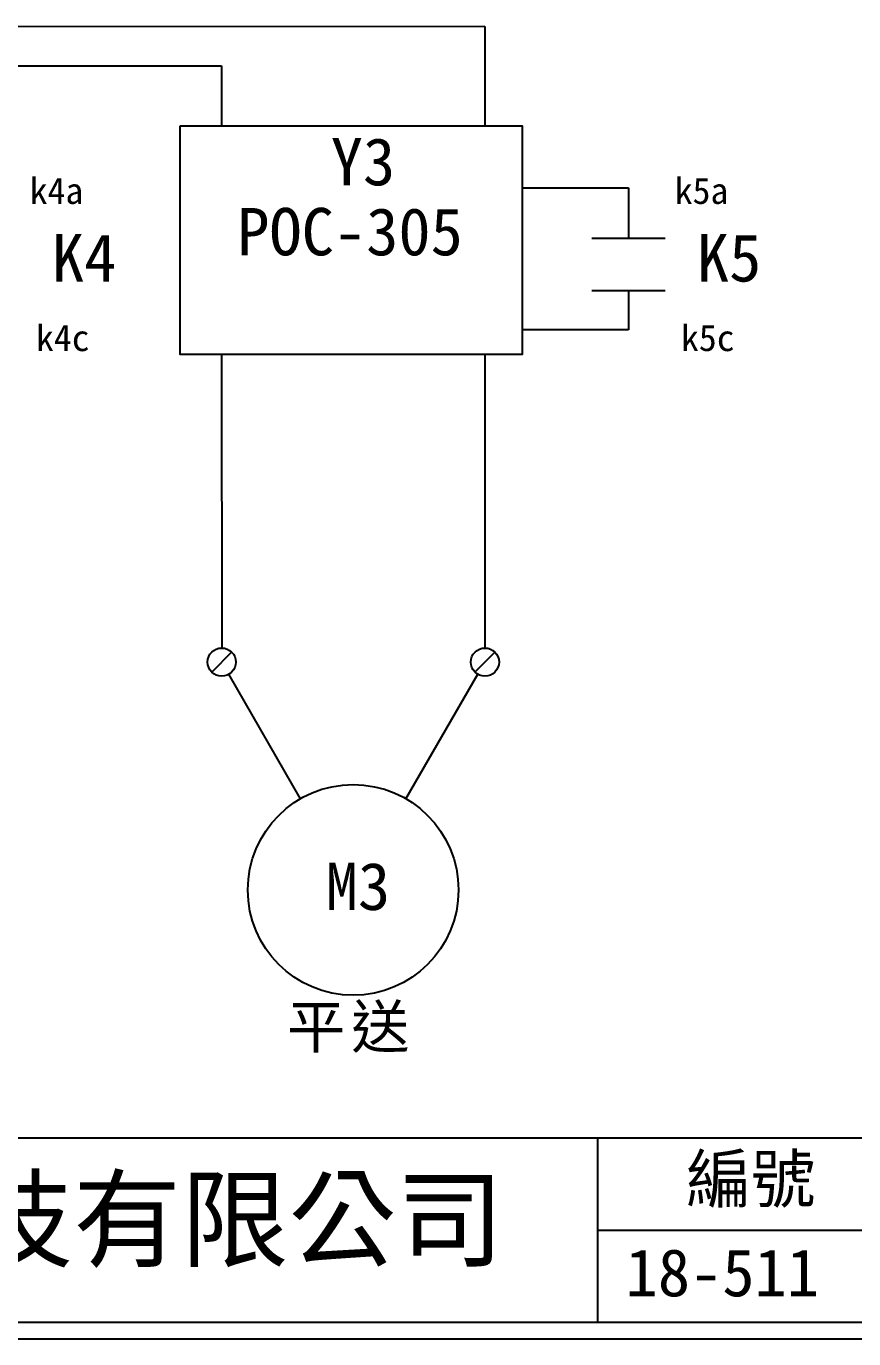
# Model space of a CAD drawing. Extents: x 10 to 297, y 3 to 207.
# Drawn here: x 102.3 to 165.2, y 3 to 102.7 of the extents above; entities that cross this region are included whole.
import ezdxf

# ---------------------------------------------------------------- set-up
doc = ezdxf.new("R2010")
doc.units = 0
doc.layers.get('0').update_dxf_attribs({"linetype": 'CONTINUOUS'})
doc.layers.add('圖框層', color=7, linetype='CONTINUOUS')
doc.layers.add('標尺寸層', color=3, linetype='CONTINUOUS')
doc.styles.add('STSL', font='kaiu.ttf')
doc.styles.add('標楷體', font='kaiu.ttf')

msp = doc.modelspace()

# ---------------------------------------------------------------- linework, layer by layer
for p, q in [((137.161, 102.661), (137.164, 95.127)), ((117.162, 99.674), (117.164, 95.127)), ((117.17, 77.75), (117.179, 55.459)), ((137.17, 77.75), (137.179, 55.459)), ((117.936, 55.145), (116.421, 53.631)), ((137.936, 55.145), (136.421, 53.631)), ((123.167, 44.015), (117.714, 53.461)), ((131.167, 44.015), (136.626, 53.471))]:
    msp.add_line(p, q)
for centre, radius in [((117.179, 54.388), 1.071), ((137.179, 54.388), 1.071), ((127.167, 37.087), 8)]:
    msp.add_circle(centre, radius)
at = {"layer": '圖框層', "color": 7}
for p, q in [((11.25, 18.25), (295.75, 18.25)), ((145.75, 4.25), (145.75, 18.25)), ((145.75, 11.25), (295.75, 11.25)), ((11.25, 4.25), (295.75, 4.25)), ((10, 3), (297, 3))]:
    msp.add_line(p, q, dxfattribs=at)
at = {"layer": '標尺寸層', "color": 7}
for p, q in [((88.165, 102.661), (137.161, 102.679)), ((68.166, 99.674), (117.162, 99.674)), ((140.011, 90.412), (148.082, 90.412)), ((148.082, 90.412), (148.082, 86.58)), ((145.298, 86.58), (150.866, 86.58)), ((148.082, 86.58), (150.866, 86.58)), ((145.298, 82.607), (150.866, 82.607)), ((145.298, 82.607), (148.082, 82.607)), ((148.082, 82.607), (148.082, 79.618)), ((148.082, 79.618), (139.956, 79.618))]:
    msp.add_line(p, q, dxfattribs=at)
msp.add_lwpolyline([(114.019, 95.127), (140.011, 95.127), (140.011, 77.75), (114.019, 77.75)], close=True, dxfattribs=at)

# ---------------------------------------------------------------- texts
at = {"color": 0, "insert": (127.016, 28.32), "char_height": 3.25, "width": 24.14544, "attachment_point": 2, "style": '標楷體'}
msp.add_mtext('{\\T1.1;平送}', dxfattribs=at)
at = {"layer": '圖框層', "color": 4, "style": 'STSL'}
for s, height, p in [('Y3', 3.6, (125.462, 90.596)), ('k4a', 2, (102.59, 89.185)), ('k5a', 2, (151.587, 89.185)), ('POC-305', 3.6, (118.357, 85.281)), ('K4', 3.6, (104.28, 83.292)), ('K5', 3.6, (153.276, 83.292)), ('k4c', 2, (103.067, 78.011)), ('k5c', 2, (152.063, 78.011)), ('M3', 3.6, (125.083, 35.564)), ('編號', 3.6, (152.465, 13.337)), ('泓陞自動化科技有限公司', 6, (48.604, 9.076)), ('18-511', 3.6, (147.864, 6.224))]:
    msp.add_text(s, height=height, dxfattribs=at).set_placement(p)

doc.saveas('drawing.dxf')
